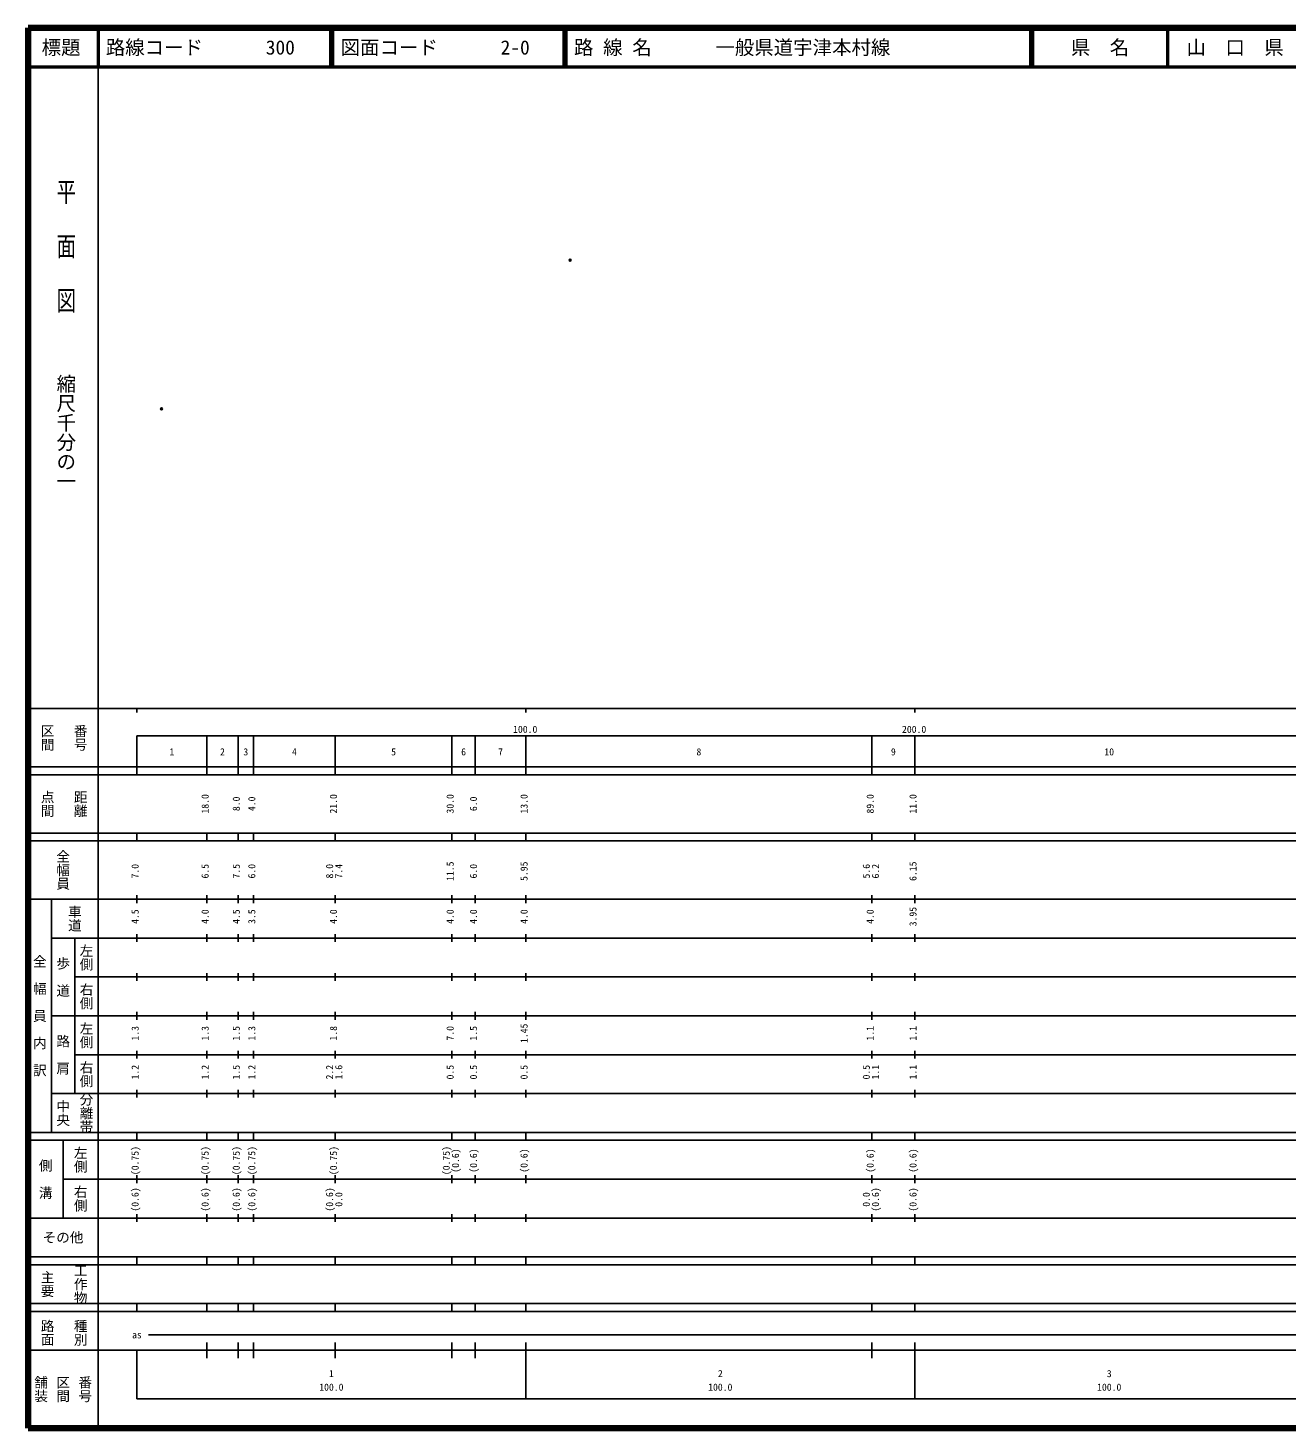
# Model space of a CAD drawing. Units: millimetres on the paper. Extents: x 40 to 680, y 20 to 380.
# Drawn here: x 40 to 363.7, y 20 to 380 of the extents above; entities that cross this region are included whole.
import ezdxf
from ezdxf.enums import TextEntityAlignment as Align

# ---------------------------------------------------------------- set-up
doc = ezdxf.new("R2010")
doc.units = ezdxf.units.MM
doc.header["$PDMODE"] = 32
doc.header["$PDSIZE"] = 0.5
doc.layers.add('M-OTRS', color=6, linetype='Continuous')
doc.layers.add('M-TTL-TXT', color=7, linetype='Continuous')
for name, color, linetype, lineweight in [('M-TTL', 2, 'Continuous', 140), ('M-TTL-BAND', 7, 'Continuous', 25), ('M-TTL-LINE', 7, 'Continuous', 50)]:
    doc.layers.add(name, color=color, linetype=linetype, lineweight=lineweight)
doc.styles.add('@ＭＳ ゴシック', font='')
doc.styles.add('ＭＳ ゴシック', font='')
doc.styles.get('@ＭＳ ゴシック').set_extended_font_data('@MS Gothic')
doc.styles.get('ＭＳ ゴシック').set_extended_font_data('MS Gothic')

msp = doc.modelspace()

# ---------------------------------------------------------------- linework, layer by layer
at = {"layer": 'M-OTRS'}
for p in [(179.372, 320.329), (74.349, 282.047)]:
    msp.add_point(p, dxfattribs=at)
at = {"layer": 'M-TTL'}
for p, q in [((40, 380), (40, 20)), ((680, 380), (40, 380)), ((40, 20), (680, 20))]:
    msp.add_line(p, q, dxfattribs=at)
at = {"layer": 'M-TTL-BAND'}
for p, q in [((58, 370), (58, 20)), ((40, 205), (579, 205)), ((68, 205), (68, 204)), ((168, 205), (168, 204)), ((268, 205), (268, 204)), ((68, 198), (579, 198)), ((68, 198), (68, 188)), ((86, 188), (86, 198)), ((94, 188), (94, 198)), ((98, 188), (98, 198)), ((119, 188), (119, 198)), ((149, 188), (149, 198)), ((155, 188), (155, 198)), ((168, 188), (168, 198)), ((257, 188), (257, 198)), ((268, 188), (268, 198)), ((40, 190), (579, 190)), ((40, 188), (579, 188)), ((40, 173), (579, 173)), ((68, 171), (68, 173)), ((86, 171), (86, 173)), ((94, 171), (94, 173)), ((98, 171), (98, 173)), ((119, 171), (119, 173)), ((149, 171), (149, 173)), ((155, 171), (155, 173)), ((168, 171), (168, 173)), ((257, 171), (257, 173)), ((268, 171), (268, 173)), ((40, 171), (579, 171)), ((40, 156), (579, 156)), ((46, 96), (46, 156)), ((68, 155), (68, 157)), ((86, 155), (86, 157)), ((94, 155), (94, 157)), ((98, 155), (98, 157)), ((119, 155), (119, 157)), ((149, 155), (149, 157)), ((155, 155), (155, 157)), ((168, 155), (168, 157)), ((257, 155), (257, 157)), ((268, 155), (268, 157)), ((46, 146), (579, 146)), ((52, 146), (52, 106)), ((68, 145), (68, 147)), ((86, 145), (86, 147)), ((94, 145), (94, 147)), ((98, 145), (98, 147)), ((119, 145), (119, 147)), ((149, 145), (149, 147)), ((155, 145), (155, 147)), ((168, 145), (168, 147)), ((257, 145), (257, 147)), ((268, 145), (268, 147)), ((68, 135), (68, 137)), ((86, 135), (86, 137)), ((94, 135), (94, 137)), ((98, 135), (98, 137)), ((119, 135), (119, 137)), ((149, 135), (149, 137)), ((155, 135), (155, 137)), ((168, 135), (168, 137)), ((257, 135), (257, 137)), ((268, 135), (268, 137)), ((52, 136), (579, 136)), ((46, 126), (579, 126)), ((68, 125), (68, 127)), ((86, 125), (86, 127)), ((94, 125), (94, 127)), ((98, 125), (98, 127)), ((119, 125), (119, 127)), ((149, 125), (149, 127)), ((155, 125), (155, 127)), ((168, 125), (168, 127)), ((257, 125), (257, 127)), ((268, 125), (268, 127)), ((52, 116), (579, 116)), ((68, 115), (68, 117)), ((86, 115), (86, 117)), ((94, 115), (94, 117)), ((98, 115), (98, 117)), ((119, 115), (119, 117)), ((149, 115), (149, 117)), ((155, 115), (155, 117)), ((168, 115), (168, 117)), ((257, 115), (257, 117)), ((268, 115), (268, 117)), ((46, 106), (579, 106)), ((68, 105), (68, 107)), ((86, 105), (86, 107)), ((94, 105), (94, 107)), ((98, 105), (98, 107)), ((119, 105), (119, 107)), ((149, 105), (149, 107)), ((155, 105), (155, 107)), ((168, 105), (168, 107)), ((257, 105), (257, 107)), ((268, 105), (268, 107)), ((40, 96), (579, 96)), ((40, 94), (579, 94)), ((49, 94), (49, 74)), ((68, 94), (68, 96)), ((86, 94), (86, 96)), ((94, 94), (94, 96)), ((98, 94), (98, 96)), ((119, 94), (119, 96)), ((149, 94), (149, 96)), ((155, 94), (155, 96)), ((168, 94), (168, 96)), ((257, 94), (257, 96)), ((268, 94), (268, 96)), ((49, 84), (579, 84)), ((68, 83), (68, 85)), ((86, 83), (86, 85)), ((94, 83), (94, 85)), ((98, 83), (98, 85)), ((119, 83), (119, 85)), ((149, 83), (149, 85)), ((155, 83), (155, 85)), ((168, 83), (168, 85)), ((257, 83), (257, 85)), ((268, 83), (268, 85)), ((40, 74), (579, 74)), ((68, 73), (68, 75)), ((86, 73), (86, 75)), ((94, 73), (94, 75)), ((98, 73), (98, 75)), ((119, 73), (119, 75)), ((149, 73), (149, 75)), ((155, 73), (155, 75)), ((168, 73), (168, 75)), ((257, 73), (257, 75)), ((268, 73), (268, 75)), ((40, 64), (579, 64)), ((40, 62), (579, 62)), ((68, 62), (68, 64)), ((86, 62), (86, 64)), ((94, 62), (94, 64)), ((98, 62), (98, 64)), ((119, 62), (119, 64)), ((149, 62), (149, 64)), ((155, 62), (155, 64)), ((168, 62), (168, 64)), ((257, 62), (257, 64)), ((268, 62), (268, 64)), ((40, 52), (579, 52)), ((68, 50), (68, 52)), ((86, 50), (86, 52)), ((94, 50), (94, 52)), ((98, 50), (98, 52)), ((119, 50), (119, 52)), ((149, 50), (149, 52)), ((155, 50), (155, 52)), ((168, 50), (168, 52)), ((257, 50), (257, 52)), ((268, 50), (268, 52)), ((40, 50), (579, 50)), ((71, 44), (565, 44)), ((40, 40), (579, 40)), ((68, 40), (68, 27.5)), ((86, 38), (86, 42)), ((94, 38), (94, 42)), ((98, 38), (98, 42)), ((119, 38), (119, 42)), ((149, 38), (149, 42)), ((155, 38), (155, 42)), ((168, 27.5), (168, 42)), ((257, 38), (257, 42)), ((268, 27.5), (268, 42)), ((68, 27.5), (579, 27.5))]:
    msp.add_line(p, q, dxfattribs=at)
at = {"layer": 'M-TTL-LINE'}
for p, q in [((58, 380), (58, 370)), ((117.75, 380), (117.75, 370)), ((118.25, 380), (118.25, 370)), ((177.75, 380), (177.75, 370)), ((178.25, 380), (178.25, 370)), ((297.75, 380), (297.75, 370)), ((298.25, 380), (298.25, 370)), ((333, 380), (333, 370)), ((40, 370), (680, 370))]:
    msp.add_line(p, q, dxfattribs=at)

# ---------------------------------------------------------------- texts
at = {"layer": 'M-TTL-BAND', "style": '@ＭＳ ゴシック', "width": 1.4}
msp.add_text('平  面  図', height=3.666, rotation=270, dxfattribs=at).set_placement((49.777, 306.475), align=Align.MIDDLE_RIGHT)
at = {"layer": 'M-TTL-BAND', "style": '@ＭＳ ゴシック'}
msp.add_text('縮尺千分の一', height=3.666, rotation=270, dxfattribs=at).set_placement((49.777, 261.03), align=Align.MIDDLE_RIGHT)
for s, p in [('区間', (45, 197.5)), ('番号', (53.5, 197.5)), ('点間', (45, 180.5)), ('距離', (53.5, 180.5)), ('全幅員', (49, 163.5)), ('車道', (52, 151)), ('左側', (55, 141)), ('全\u3000幅\u3000員\u3000内\u3000訳', (43, 126)), ('歩\u3000道', (49, 136)), ('右側', (55, 131)), ('左側', (55, 121)), ('路\u3000肩', (49, 116)), ('右側', (55, 111)), ('分離帯', (55, 101)), ('中央', (49, 101)), ('左側', (53.5, 89)), ('側\u3000溝', (44.5, 84)), ('右側', (53.5, 79)), ('工作物', (53.5, 57)), ('主要', (45, 57)), ('路面', (45, 44.5)), ('種別', (53.5, 44.5)), ('舗装', (43.333, 30)), ('区間', (49, 30)), ('番号', (54.667, 30))]:
    msp.add_text(s, height=2.566, rotation=270, dxfattribs=at).set_placement(p, align=Align.MIDDLE_CENTER)
at = {"layer": 'M-TTL-BAND', "style": 'ＭＳ ゴシック'}
for s, p in [('100.0', (167.844, 198.195)), ('200.0', (267.844, 198.195)), ('1', (77, 192.405)), ('2', (90, 192.405)), ('3', (96, 192.405)), ('4', (108.5, 192.405)), ('5', (134, 192.405)), ('6', (152, 192.405)), ('7', (161.5, 192.405)), ('8', (212.5, 192.405)), ('9', (262.5, 192.405)), ('10', (318, 192.405)), ('as', (68, 42.5)), ('1', (118, 32.523)), ('2', (218, 32.523)), ('3', (318, 32.523)), ('100.0', (118, 29.033)), ('100.0', (218, 29.033)), ('100.0', (318, 29.033))]:
    msp.add_text(s, height=1.833, dxfattribs=at).set_placement(p, align=Align.BOTTOM_CENTER)
for s, p in [('18.0', (87, 180.5)), ('8.0', (95, 180.5)), ('4.0', (99, 180.5)), ('21.0', (120, 180.5)), ('30.0', (150, 180.5)), ('6.0', (156, 180.5)), ('13.0', (169, 180.5)), ('89.0', (258, 180.5)), ('11.0', (269, 180.5)), ('7.0', (69, 163.174)), ('6.5', (87, 163.174)), ('7.5', (95, 163.174)), ('6.0', (99, 163.174)), ('8.0', (119, 163.174)), ('7.4', (121.37, 163.174)), ('11.5', (150, 163.174)), ('6.0', (156, 163.174)), ('5.95', (169, 163.174)), ('5.6', (257, 163.174)), ('6.2', (259.37, 163.174)), ('6.15', (269, 163.174)), ('4.5', (69, 151.5)), ('4.0', (87, 151.5)), ('4.5', (95, 151.5)), ('3.5', (99, 151.5)), ('4.0', (120, 151.5)), ('4.0', (150, 151.5)), ('4.0', (156, 151.5)), ('4.0', (169, 151.5)), ('4.0', (258, 151.5)), ('3.95', (269, 151.5)), ('1.3', (69, 121.5)), ('1.3', (87, 121.5)), ('1.5', (95, 121.5)), ('1.3', (99, 121.5)), ('1.8', (120, 121.5)), ('7.0', (150, 121.5)), ('1.5', (156, 121.5)), ('1.45', (169, 121.5)), ('1.1', (258, 121.5)), ('1.1', (269, 121.5)), ('1.2', (69, 111.5)), ('1.2', (87, 111.5)), ('1.5', (95, 111.5)), ('1.2', (99, 111.5)), ('2.2', (119, 111.5)), ('1.6', (121.37, 111.5)), ('0.5', (150, 111.5)), ('0.5', (156, 111.5)), ('0.5', (169, 111.5)), ('0.5', (257, 111.5)), ('1.1', (259.37, 111.5)), ('1.1', (269, 111.5)), ('(0.75)', (69, 88.764)), ('(0.75)', (87, 88.764)), ('(0.75)', (95, 88.764)), ('(0.75)', (99, 88.764)), ('(0.75)', (120, 88.764)), ('(0.75)', (149, 88.764)), ('(0.6)', (151.37, 88.764)), ('(0.6)', (156, 88.764)), ('(0.6)', (169, 88.764)), ('(0.6)', (258, 88.764)), ('(0.6)', (269, 88.764)), ('(0.6)', (69, 78.764)), ('(0.6)', (87, 78.764)), ('(0.6)', (95, 78.764)), ('(0.6)', (99, 78.764)), ('(0.6)', (119, 78.764)), ('0.0', (121.37, 78.764)), ('0.0', (257, 78.764)), ('(0.6)', (259.37, 78.764)), ('(0.6)', (269, 78.764))]:
    msp.add_text(s, height=1.833, rotation=90, dxfattribs=at).set_placement(p, align=Align.BOTTOM_CENTER)
msp.add_text('その他', height=2.566, dxfattribs=at).set_placement((49, 69), align=Align.MIDDLE_CENTER)
at = {"layer": 'M-TTL-TXT', "style": 'ＭＳ ゴシック'}
for s, p in [('標題', (48.5, 375)), ('県\u3000名', (315.625, 375)), ('山\u3000口\u3000県', (350.375, 375))]:
    msp.add_text(s, height=3.666, dxfattribs=at).set_placement(p, align=Align.MIDDLE_CENTER)
for s, p in [('路線コード', (60, 375)), ('300', (101.142, 375)), ('図面コード', (120.38, 375)), ('2-0', (161.521, 375)), ('路 線 名', (180.38, 375)), ('一般県道宇津本村線', (216.734, 375))]:
    msp.add_text(s, height=3.666, dxfattribs=at).set_placement(p, align=Align.MIDDLE_LEFT)

doc.saveas('drawing.dxf')
